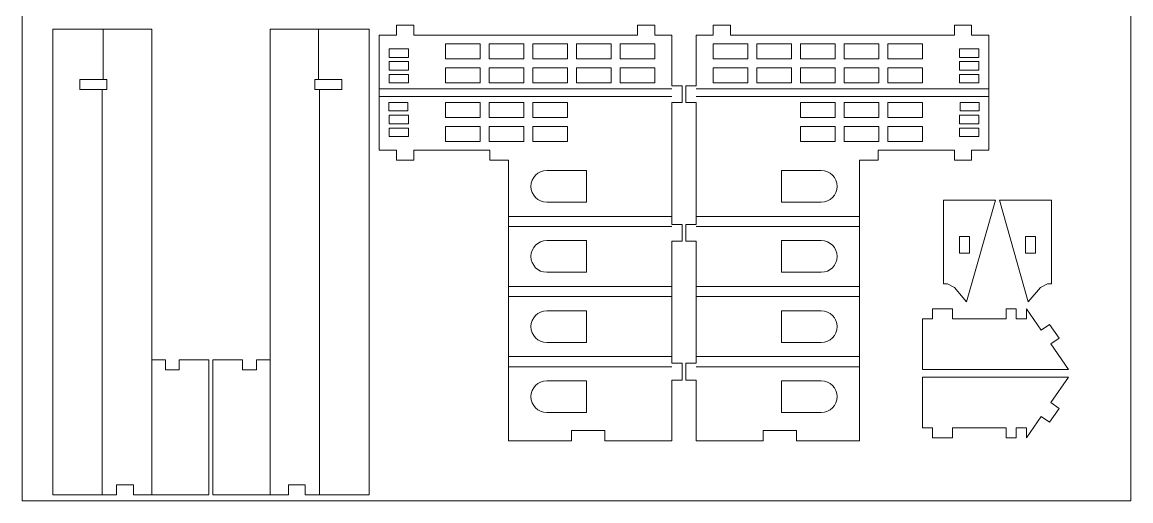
# Model space of a CAD drawing. Header units: millimetres. Extents: x -824 to 903, y -527 to 785.
# Drawn here: x 225.1 to 554.3, y -35.7 to 106.5 of the extents above; entities that cross this region are included whole.
import ezdxf

# ---------------------------------------------------------------- set-up
doc = ezdxf.new("R2010")
doc.units = ezdxf.units.MM
doc.header["$MEASUREMENT"] = 0
doc.layers.add('Camada 1', color=7, linetype='Continuous')

msp = doc.modelspace()

# ---------------------------------------------------------------- linework, layer by layer
at = {"layer": 'Camada 1', "color": 250, "lineweight": 9}
for points, knots in [([(225.1091, -35.726), (225.1091, -35.726), (554.3068, -35.726), (554.3068, -35.726), (554.3068, -35.726), (554.3068, -35.726), (554.3068, 320.0269), (554.3068, 320.0269), (554.3068, 320.0269), (554.3068, 320.0269), (225.1091, 320.0269), (225.1091, 320.0269), (225.1091, 320.0269), (225.1091, 320.0269), (225.1091, -35.726), (225.1091, -35.726)], [0, 0, 0, 0, 0.2, 0.2, 0.2, 0.2, 0.4, 0.4, 0.4, 0.4, 0.6, 0.6, 0.6, 0.6, 1, 1, 1, 1]), ([(336.245, 105.662), (336.245, 105.662), (336.245, 102.6621), (336.245, 102.6621), (336.245, 102.6621), (336.245, 102.6621), (331.1327, 102.6621), (331.1327, 102.6621), (331.1327, 102.6621), (331.1327, 102.6621), (331.1327, 68.4937), (331.1327, 68.4937), (331.1327, 68.4937), (331.1327, 68.4937), (336.245, 68.4937), (336.245, 68.4937), (336.245, 68.4937), (336.245, 68.4937), (336.245, 65.494), (336.245, 65.494), (336.245, 65.494), (336.245, 65.494), (341.3573, 65.494), (341.3573, 65.494), (341.3573, 65.494), (341.3573, 65.494), (341.3573, 68.4937), (341.3573, 68.4937), (341.3573, 68.4937), (341.3573, 68.4937), (363.9975, 68.4937), (363.9975, 68.4937), (363.9975, 68.4937), (363.9975, 68.4937), (363.9975, 65.494), (363.9975, 65.494), (363.9975, 65.494), (363.9975, 65.494), (369.4749, 65.494), (369.4749, 65.494), (369.4749, 65.494), (369.4749, 65.494), (369.4749, -17.842), (369.4749, -17.842), (369.4749, -17.842), (369.4749, -17.842), (388.2015, -17.842), (388.2015, -17.842), (388.2015, -17.842), (388.2015, -17.842), (388.2015, -14.8423), (388.2015, -14.8423), (388.2015, -14.8423), (388.2015, -14.8423), (398.1483, -14.8423), (398.1483, -14.8423), (398.1483, -14.8423), (398.1483, -14.8423), (398.1483, -17.842), (398.1483, -17.842), (398.1483, -17.842), (398.1483, -17.842), (418.0417, -17.842), (418.0417, -17.842), (418.0417, -17.842), (418.0417, -17.842), (418.0417, 0.1572), (418.0417, 0.1572), (418.0417, 0.1572), (418.0417, 0.1572), (421.0415, 0.1572), (421.0415, 0.1572), (421.0415, 0.1572), (421.0415, 0.1572), (421.0415, 5.1568), (421.0415, 5.1568), (421.0415, 5.1568), (421.0415, 5.1568), (418.0417, 5.1568), (418.0417, 5.1568), (418.0417, 5.1568), (418.0417, 5.1568), (418.0417, 41.405), (418.0417, 41.405), (418.0417, 41.405), (418.0417, 41.405), (421.0415, 41.405), (421.0415, 41.405), (421.0415, 41.405), (421.0415, 41.405), (421.0415, 46.4047), (421.0415, 46.4047), (421.0415, 46.4047), (421.0415, 46.4047), (418.0417, 46.4047), (418.0417, 46.4047), (418.0417, 46.4047), (418.0417, 46.4047), (418.0417, 82.6529), (418.0417, 82.6529), (418.0417, 82.6529), (418.0417, 82.6529), (421.0415, 82.6529), (421.0415, 82.6529), (421.0415, 82.6529), (421.0415, 82.6529), (421.0415, 87.6526), (421.0415, 87.6526), (421.0415, 87.6526), (421.0415, 87.6526), (418.0417, 87.6526), (418.0417, 87.6526), (418.0417, 87.6526), (418.0417, 87.6526), (418.0417, 102.6621), (418.0417, 102.6621), (418.0417, 102.6621), (418.0417, 102.6621), (412.9295, 102.6621), (412.9295, 102.6621), (412.9295, 102.6621), (412.9295, 102.6621), (412.9295, 105.662), (412.9295, 105.662), (412.9295, 105.662), (412.9295, 105.662), (407.8172, 105.662), (407.8172, 105.662), (407.8172, 105.662), (407.8172, 105.662), (407.8172, 102.6621), (407.8172, 102.6621), (407.8172, 102.6621), (407.8172, 102.6621), (341.3573, 102.6621), (341.3573, 102.6621), (341.3573, 102.6621), (341.3573, 102.6621), (341.3573, 105.662), (341.3573, 105.662), (341.3573, 105.662), (341.3573, 105.662), (336.245, 105.662), (336.245, 105.662)], [0, 0, 0, 0, 0.02702703, 0.02702703, 0.02702703, 0.02702703, 0.05405405, 0.05405405, 0.05405405, 0.05405405, 0.08108108, 0.08108108, 0.08108108, 0.08108108, 0.10810811, 0.10810811, 0.10810811, 0.10810811, 0.13513514, 0.13513514, 0.13513514, 0.13513514, 0.16216216, 0.16216216, 0.16216216, 0.16216216, 0.18918919, 0.18918919, 0.18918919, 0.18918919, 0.21621622, 0.21621622, 0.21621622, 0.21621622, 0.24324324, 0.24324324, 0.24324324, 0.24324324, 0.27027027, 0.27027027, 0.27027027, 0.27027027, 0.2972973, 0.2972973, 0.2972973, 0.2972973, 0.32432432, 0.32432432, 0.32432432, 0.32432432, 0.35135135, 0.35135135, 0.35135135, 0.35135135, 0.37837838, 0.37837838, 0.37837838, 0.37837838, 0.40540541, 0.40540541, 0.40540541, 0.40540541, 0.43243243, 0.43243243, 0.43243243, 0.43243243, 0.45945946, 0.45945946, 0.45945946, 0.45945946, 0.48648649, 0.48648649, 0.48648649, 0.48648649, 0.51351351, 0.51351351, 0.51351351, 0.51351351, 0.54054054, 0.54054054, 0.54054054, 0.54054054, 0.56756757, 0.56756757, 0.56756757, 0.56756757, 0.59459459, 0.59459459, 0.59459459, 0.59459459, 0.62162162, 0.62162162, 0.62162162, 0.62162162, 0.64864865, 0.64864865, 0.64864865, 0.64864865, 0.67567568, 0.67567568, 0.67567568, 0.67567568, 0.7027027, 0.7027027, 0.7027027, 0.7027027, 0.72972973, 0.72972973, 0.72972973, 0.72972973, 0.75675676, 0.75675676, 0.75675676, 0.75675676, 0.78378378, 0.78378378, 0.78378378, 0.78378378, 0.81081081, 0.81081081, 0.81081081, 0.81081081, 0.83783784, 0.83783784, 0.83783784, 0.83783784, 0.86486486, 0.86486486, 0.86486486, 0.86486486, 0.89189189, 0.89189189, 0.89189189, 0.89189189, 0.91891892, 0.91891892, 0.91891892, 0.91891892, 0.94594595, 0.94594595, 0.94594595, 0.94594595, 1, 1, 1, 1]), ([(507.0144, 105.662), (507.0144, 105.662), (507.0144, 102.6621), (507.0144, 102.6621), (507.0144, 102.6621), (507.0144, 102.6621), (512.1268, 102.6621), (512.1268, 102.6621), (512.1268, 102.6621), (512.1268, 102.6621), (512.1268, 68.4937), (512.1268, 68.4937), (512.1268, 68.4937), (512.1268, 68.4937), (507.0144, 68.4937), (507.0144, 68.4937), (507.0144, 68.4937), (507.0144, 68.4937), (507.0144, 65.494), (507.0144, 65.494), (507.0144, 65.494), (507.0144, 65.494), (501.9022, 65.494), (501.9022, 65.494), (501.9022, 65.494), (501.9022, 65.494), (501.9022, 68.4937), (501.9022, 68.4937), (501.9022, 68.4937), (501.9022, 68.4937), (479.262, 68.4937), (479.262, 68.4937), (479.262, 68.4937), (479.262, 68.4937), (479.262, 65.494), (479.262, 65.494), (479.262, 65.494), (479.262, 65.494), (473.7846, 65.494), (473.7846, 65.494), (473.7846, 65.494), (473.7846, 65.494), (473.7846, -17.842), (473.7846, -17.842), (473.7846, -17.842), (473.7846, -17.842), (455.058, -17.842), (455.058, -17.842), (455.058, -17.842), (455.058, -17.842), (455.058, -14.8423), (455.058, -14.8423), (455.058, -14.8423), (455.058, -14.8423), (445.1112, -14.8423), (445.1112, -14.8423), (445.1112, -14.8423), (445.1112, -14.8423), (445.1112, -17.842), (445.1112, -17.842), (445.1112, -17.842), (445.1112, -17.842), (425.2177, -17.842), (425.2177, -17.842), (425.2177, -17.842), (425.2177, -17.842), (425.2177, 0.1572), (425.2177, 0.1572), (425.2177, 0.1572), (425.2177, 0.1572), (422.218, 0.1572), (422.218, 0.1572), (422.218, 0.1572), (422.218, 0.1572), (422.218, 5.1568), (422.218, 5.1568), (422.218, 5.1568), (422.218, 5.1568), (425.2177, 5.1568), (425.2177, 5.1568), (425.2177, 5.1568), (425.2177, 5.1568), (425.2177, 41.405), (425.2177, 41.405), (425.2177, 41.405), (425.2177, 41.405), (422.218, 41.405), (422.218, 41.405), (422.218, 41.405), (422.218, 41.405), (422.218, 46.4047), (422.218, 46.4047), (422.218, 46.4047), (422.218, 46.4047), (425.2177, 46.4047), (425.2177, 46.4047), (425.2177, 46.4047), (425.2177, 46.4047), (425.2177, 82.6529), (425.2177, 82.6529), (425.2177, 82.6529), (425.2177, 82.6529), (422.218, 82.6529), (422.218, 82.6529), (422.218, 82.6529), (422.218, 82.6529), (422.218, 87.6526), (422.218, 87.6526), (422.218, 87.6526), (422.218, 87.6526), (425.2177, 87.6526), (425.2177, 87.6526), (425.2177, 87.6526), (425.2177, 87.6526), (425.2177, 102.6621), (425.2177, 102.6621), (425.2177, 102.6621), (425.2177, 102.6621), (430.33, 102.6621), (430.33, 102.6621), (430.33, 102.6621), (430.33, 102.6621), (430.33, 105.662), (430.33, 105.662), (430.33, 105.662), (430.33, 105.662), (435.4423, 105.662), (435.4423, 105.662), (435.4423, 105.662), (435.4423, 105.662), (435.4423, 102.6621), (435.4423, 102.6621), (435.4423, 102.6621), (435.4423, 102.6621), (501.9022, 102.6621), (501.9022, 102.6621), (501.9022, 102.6621), (501.9022, 102.6621), (501.9022, 105.662), (501.9022, 105.662), (501.9022, 105.662), (501.9022, 105.662), (507.0144, 105.662), (507.0144, 105.662)], [0, 0, 0, 0, 0.02702703, 0.02702703, 0.02702703, 0.02702703, 0.05405405, 0.05405405, 0.05405405, 0.05405405, 0.08108108, 0.08108108, 0.08108108, 0.08108108, 0.10810811, 0.10810811, 0.10810811, 0.10810811, 0.13513514, 0.13513514, 0.13513514, 0.13513514, 0.16216216, 0.16216216, 0.16216216, 0.16216216, 0.18918919, 0.18918919, 0.18918919, 0.18918919, 0.21621622, 0.21621622, 0.21621622, 0.21621622, 0.24324324, 0.24324324, 0.24324324, 0.24324324, 0.27027027, 0.27027027, 0.27027027, 0.27027027, 0.2972973, 0.2972973, 0.2972973, 0.2972973, 0.32432432, 0.32432432, 0.32432432, 0.32432432, 0.35135135, 0.35135135, 0.35135135, 0.35135135, 0.37837838, 0.37837838, 0.37837838, 0.37837838, 0.40540541, 0.40540541, 0.40540541, 0.40540541, 0.43243243, 0.43243243, 0.43243243, 0.43243243, 0.45945946, 0.45945946, 0.45945946, 0.45945946, 0.48648649, 0.48648649, 0.48648649, 0.48648649, 0.51351351, 0.51351351, 0.51351351, 0.51351351, 0.54054054, 0.54054054, 0.54054054, 0.54054054, 0.56756757, 0.56756757, 0.56756757, 0.56756757, 0.59459459, 0.59459459, 0.59459459, 0.59459459, 0.62162162, 0.62162162, 0.62162162, 0.62162162, 0.64864865, 0.64864865, 0.64864865, 0.64864865, 0.67567568, 0.67567568, 0.67567568, 0.67567568, 0.7027027, 0.7027027, 0.7027027, 0.7027027, 0.72972973, 0.72972973, 0.72972973, 0.72972973, 0.75675676, 0.75675676, 0.75675676, 0.75675676, 0.78378378, 0.78378378, 0.78378378, 0.78378378, 0.81081081, 0.81081081, 0.81081081, 0.81081081, 0.83783784, 0.83783784, 0.83783784, 0.83783784, 0.86486486, 0.86486486, 0.86486486, 0.86486486, 0.89189189, 0.89189189, 0.89189189, 0.89189189, 0.91891892, 0.91891892, 0.91891892, 0.91891892, 0.94594595, 0.94594595, 0.94594595, 0.94594595, 1, 1, 1, 1]), ([(234.1741, -33.9614), (234.1741, -33.9614), (248.8728, -33.9614), (248.8728, -33.9614), (248.8728, -33.9614), (248.8728, -33.9614), (253.1214, -33.9614), (253.1214, -33.9614), (253.1214, -33.9614), (253.1214, -33.9614), (253.1214, -30.9615), (253.1214, -30.9615), (253.1214, -30.9615), (253.1214, -30.9615), (258.1211, -30.9615), (258.1211, -30.9615), (258.1211, -30.9615), (258.1211, -30.9615), (258.1211, -33.9614), (258.1211, -33.9614), (258.1211, -33.9614), (258.1211, -33.9614), (263.5714, -33.9614), (263.5714, -33.9614), (263.5714, -33.9614), (263.5714, -33.9614), (280.5515, -33.9614), (280.5515, -33.9614), (280.5515, -33.9614), (280.5515, -33.9614), (280.5515, 6.2066), (280.5515, 6.2066), (280.5515, 6.2066), (280.5515, 6.2066), (271.7055, 6.2066), (271.7055, 6.2066), (271.7055, 6.2066), (271.7055, 6.2066), (271.7055, 3.2068), (271.7055, 3.2068), (271.7055, 3.2068), (271.7055, 3.2068), (267.634, 3.2068), (267.634, 3.2068), (267.634, 3.2068), (267.634, 3.2068), (267.634, 6.2066), (267.634, 6.2066), (267.634, 6.2066), (267.634, 6.2066), (263.5714, 6.2066), (263.5714, 6.2066), (263.5714, 6.2066), (263.5714, 6.2066), (263.5714, 104.4357), (263.5714, 104.4357), (263.5714, 104.4357), (263.5714, 104.4357), (249.1728, 104.4357), (249.1728, 104.4357), (249.1728, 104.4357), (249.1728, 104.4357), (234.1741, 104.4357), (234.1741, 104.4357), (234.1741, 104.4357), (234.1741, 104.4357), (234.1741, -33.9614), (234.1741, -33.9614)], [0, 0, 0, 0, 0.05555556, 0.05555556, 0.05555556, 0.05555556, 0.11111111, 0.11111111, 0.11111111, 0.11111111, 0.16666667, 0.16666667, 0.16666667, 0.16666667, 0.22222222, 0.22222222, 0.22222222, 0.22222222, 0.27777778, 0.27777778, 0.27777778, 0.27777778, 0.33333333, 0.33333333, 0.33333333, 0.33333333, 0.38888889, 0.38888889, 0.38888889, 0.38888889, 0.44444444, 0.44444444, 0.44444444, 0.44444444, 0.5, 0.5, 0.5, 0.5, 0.55555556, 0.55555556, 0.55555556, 0.55555556, 0.61111111, 0.61111111, 0.61111111, 0.61111111, 0.66666667, 0.66666667, 0.66666667, 0.66666667, 0.72222222, 0.72222222, 0.72222222, 0.72222222, 0.77777778, 0.77777778, 0.77777778, 0.77777778, 0.83333333, 0.83333333, 0.83333333, 0.83333333, 0.88888889, 0.88888889, 0.88888889, 0.88888889, 1, 1, 1, 1]), ([(328.1056, -33.9614), (328.1056, -33.9614), (313.4069, -33.9614), (313.4069, -33.9614), (313.4069, -33.9614), (313.4069, -33.9614), (309.1583, -33.9614), (309.1583, -33.9614), (309.1583, -33.9614), (309.1583, -33.9614), (309.1583, -30.9615), (309.1583, -30.9615), (309.1583, -30.9615), (309.1583, -30.9615), (304.1586, -30.9615), (304.1586, -30.9615), (304.1586, -30.9615), (304.1586, -30.9615), (304.1586, -33.9614), (304.1586, -33.9614), (304.1586, -33.9614), (304.1586, -33.9614), (298.7083, -33.9614), (298.7083, -33.9614), (298.7083, -33.9614), (298.7083, -33.9614), (281.7282, -33.9614), (281.7282, -33.9614), (281.7282, -33.9614), (281.7282, -33.9614), (281.7282, 6.2066), (281.7282, 6.2066), (281.7282, 6.2066), (281.7282, 6.2066), (290.5742, 6.2066), (290.5742, 6.2066), (290.5742, 6.2066), (290.5742, 6.2066), (290.5742, 3.2068), (290.5742, 3.2068), (290.5742, 3.2068), (290.5742, 3.2068), (294.6457, 3.2068), (294.6457, 3.2068), (294.6457, 3.2068), (294.6457, 3.2068), (294.6457, 6.2066), (294.6457, 6.2066), (294.6457, 6.2066), (294.6457, 6.2066), (298.7083, 6.2066), (298.7083, 6.2066), (298.7083, 6.2066), (298.7083, 6.2066), (298.7083, 104.4357), (298.7083, 104.4357), (298.7083, 104.4357), (298.7083, 104.4357), (313.1069, 104.4357), (313.1069, 104.4357), (313.1069, 104.4357), (313.1069, 104.4357), (328.1056, 104.4357), (328.1056, 104.4357), (328.1056, 104.4357), (328.1056, 104.4357), (328.1056, -33.9614), (328.1056, -33.9614)], [0, 0, 0, 0, 0.05555556, 0.05555556, 0.05555556, 0.05555556, 0.11111111, 0.11111111, 0.11111111, 0.11111111, 0.16666667, 0.16666667, 0.16666667, 0.16666667, 0.22222222, 0.22222222, 0.22222222, 0.22222222, 0.27777778, 0.27777778, 0.27777778, 0.27777778, 0.33333333, 0.33333333, 0.33333333, 0.33333333, 0.38888889, 0.38888889, 0.38888889, 0.38888889, 0.44444444, 0.44444444, 0.44444444, 0.44444444, 0.5, 0.5, 0.5, 0.5, 0.55555556, 0.55555556, 0.55555556, 0.55555556, 0.61111111, 0.61111111, 0.61111111, 0.61111111, 0.66666667, 0.66666667, 0.66666667, 0.66666667, 0.72222222, 0.72222222, 0.72222222, 0.72222222, 0.77777778, 0.77777778, 0.77777778, 0.77777778, 0.83333333, 0.83333333, 0.83333333, 0.83333333, 0.88888889, 0.88888889, 0.88888889, 0.88888889, 1, 1, 1, 1]), ([(242.2293, 89.5442), (242.2293, 89.5442), (249.1742, 89.5441), (249.1742, 89.5441), (249.1742, 89.5441), (249.1742, 89.5441), (250.2694, 89.5441), (250.2694, 89.5441), (250.2694, 89.5441), (250.2694, 89.5441), (250.2703, 86.5444), (250.2703, 86.5444), (250.2703, 86.5444), (250.2703, 86.5444), (248.8741, 86.5444), (248.8741, 86.5444), (248.8741, 86.5444), (248.8741, 86.5444), (242.2293, 86.5443), (242.2293, 86.5443), (242.2293, 86.5443), (242.2293, 86.5443), (242.2293, 89.5442), (242.2293, 89.5442)], [0, 0, 0, 0, 0.14285714, 0.14285714, 0.14285714, 0.14285714, 0.28571429, 0.28571429, 0.28571429, 0.28571429, 0.42857143, 0.42857143, 0.42857143, 0.42857143, 0.57142857, 0.57142857, 0.57142857, 0.57142857, 0.71428571, 0.71428571, 0.71428571, 0.71428571, 1, 1, 1, 1]), ([(320.0504, 89.5442), (320.0504, 89.5442), (313.1055, 89.5441), (313.1055, 89.5441), (313.1055, 89.5441), (313.1055, 89.5441), (312.0103, 89.5441), (312.0103, 89.5441), (312.0103, 89.5441), (312.0103, 89.5441), (312.0094, 86.5444), (312.0094, 86.5444), (312.0094, 86.5444), (312.0094, 86.5444), (313.4056, 86.5444), (313.4056, 86.5444), (313.4056, 86.5444), (313.4056, 86.5444), (320.0504, 86.5443), (320.0504, 86.5443), (320.0504, 86.5443), (320.0504, 86.5443), (320.0504, 89.5442), (320.0504, 89.5442)], [0, 0, 0, 0, 0.14285714, 0.14285714, 0.14285714, 0.14285714, 0.28571429, 0.28571429, 0.28571429, 0.28571429, 0.42857143, 0.42857143, 0.42857143, 0.42857143, 0.57142857, 0.57142857, 0.57142857, 0.57142857, 0.71428571, 0.71428571, 0.71428571, 0.71428571, 1, 1, 1, 1]), ([(499.8393, 28.8003), (499.8393, 28.8003), (501.9557, 27.724), (501.9557, 27.724), (501.9557, 27.724), (501.9557, 27.724), (505.5592, 23.39), (505.5592, 23.39), (505.5592, 23.39), (505.5592, 23.39), (514.1174, 53.616), (514.1174, 53.616), (514.1174, 53.616), (514.1174, 53.616), (498.6574, 53.616), (498.6574, 53.616), (498.6574, 53.616), (498.6574, 53.616), (498.6574, 28.8003), (498.6574, 28.8003), (498.6574, 28.8003), (498.6574, 28.8003), (499.8393, 28.8003), (499.8393, 28.8003)], [0, 0, 0, 0, 0.14285714, 0.14285714, 0.14285714, 0.14285714, 0.28571429, 0.28571429, 0.28571429, 0.28571429, 0.42857143, 0.42857143, 0.42857143, 0.42857143, 0.57142857, 0.57142857, 0.57142857, 0.57142857, 0.71428571, 0.71428571, 0.71428571, 0.71428571, 1, 1, 1, 1]), ([(527.4687, 27.7241), (527.4687, 27.7241), (523.8652, 23.39), (523.8652, 23.39), (523.8652, 23.39), (523.8652, 23.39), (515.3069, 53.6161), (515.3069, 53.6161), (515.3069, 53.6161), (515.3069, 53.6161), (530.7669, 53.6161), (530.7669, 53.6161), (530.7669, 53.6161), (530.7669, 53.6161), (530.7669, 28.8004), (530.7669, 28.8004), (530.7669, 28.8004), (530.7669, 28.8004), (529.5849, 28.8004), (529.5849, 28.8004), (529.5849, 28.8004), (529.5849, 28.8004), (527.4687, 27.7241), (527.4687, 27.7241)], [0, 0, 0, 0, 0.14285714, 0.14285714, 0.14285714, 0.14285714, 0.28571429, 0.28571429, 0.28571429, 0.28571429, 0.42857143, 0.42857143, 0.42857143, 0.42857143, 0.57142857, 0.57142857, 0.57142857, 0.57142857, 0.71428571, 0.71428571, 0.71428571, 0.71428571, 1, 1, 1, 1]), ([(503.4001, 37.8586), (503.4001, 37.8586), (503.4001, 42.8582), (503.4001, 42.8582), (503.4001, 42.8582), (503.4001, 42.8582), (506.3999, 42.8582), (506.3999, 42.8582), (506.3999, 42.8582), (506.3999, 42.8582), (506.3999, 37.8586), (506.3999, 37.8586), (506.3999, 37.8586), (506.3999, 37.8586), (503.4001, 37.8586), (503.4001, 37.8586)], [0, 0, 0, 0, 0.2, 0.2, 0.2, 0.2, 0.4, 0.4, 0.4, 0.4, 0.6, 0.6, 0.6, 0.6, 1, 1, 1, 1]), ([(523.0244, 42.8583), (523.0244, 42.8583), (523.0244, 37.8587), (523.0244, 37.8587), (523.0244, 37.8587), (523.0244, 37.8587), (526.0242, 37.8587), (526.0242, 37.8587), (526.0242, 37.8587), (526.0242, 37.8587), (526.0242, 42.8583), (526.0242, 42.8583), (526.0242, 42.8583), (526.0242, 42.8583), (523.0244, 42.8583), (523.0244, 42.8583)], [0, 0, 0, 0, 0.2, 0.2, 0.2, 0.2, 0.4, 0.4, 0.4, 0.4, 0.6, 0.6, 0.6, 0.6, 1, 1, 1, 1]), ([(523.302, 21.3495), (523.302, 21.3495), (527.7256, 14.9946), (527.7256, 14.9946), (527.7256, 14.9946), (527.7256, 14.9946), (530.1877, 16.7083), (530.1877, 16.7083), (530.1877, 16.7083), (530.1877, 16.7083), (533.044, 12.605), (533.044, 12.605), (533.044, 12.605), (533.044, 12.605), (530.582, 10.8912), (530.582, 10.8912), (530.582, 10.8912), (530.582, 10.8912), (535.8308, 3.3507), (535.8308, 3.3507), (535.8308, 3.3507), (535.8308, 3.3507), (492.4039, 3.3507), (492.4039, 3.3507), (492.4039, 3.3507), (492.4039, 3.3507), (492.4039, 18.3497), (492.4039, 18.3497), (492.4039, 18.3497), (492.4039, 18.3497), (495.4037, 18.3497), (495.4037, 18.3497), (495.4037, 18.3497), (495.4037, 18.3497), (495.4037, 21.3495), (495.4037, 21.3495), (495.4037, 21.3495), (495.4037, 21.3495), (501.4034, 21.3495), (501.4034, 21.3495), (501.4034, 21.3495), (501.4034, 21.3495), (501.4034, 18.3497), (501.4034, 18.3497), (501.4034, 18.3497), (501.4034, 18.3497), (517.3024, 18.3497), (517.3024, 18.3497), (517.3024, 18.3497), (517.3024, 18.3497), (517.3024, 21.3495), (517.3024, 21.3495), (517.3024, 21.3495), (517.3024, 21.3495), (520.3022, 21.3495), (520.3022, 21.3495), (520.3022, 21.3495), (520.3022, 21.3495), (520.3022, 18.3497), (520.3022, 18.3497), (520.3022, 18.3497), (520.3022, 18.3497), (523.302, 18.3497), (523.302, 18.3497), (523.302, 18.3497), (523.302, 18.3497), (523.302, 21.3495), (523.302, 21.3495)], [0, 0, 0, 0, 0.05555556, 0.05555556, 0.05555556, 0.05555556, 0.11111111, 0.11111111, 0.11111111, 0.11111111, 0.16666667, 0.16666667, 0.16666667, 0.16666667, 0.22222222, 0.22222222, 0.22222222, 0.22222222, 0.27777778, 0.27777778, 0.27777778, 0.27777778, 0.33333333, 0.33333333, 0.33333333, 0.33333333, 0.38888889, 0.38888889, 0.38888889, 0.38888889, 0.44444444, 0.44444444, 0.44444444, 0.44444444, 0.5, 0.5, 0.5, 0.5, 0.55555556, 0.55555556, 0.55555556, 0.55555556, 0.61111111, 0.61111111, 0.61111111, 0.61111111, 0.66666667, 0.66666667, 0.66666667, 0.66666667, 0.72222222, 0.72222222, 0.72222222, 0.72222222, 0.77777778, 0.77777778, 0.77777778, 0.77777778, 0.83333333, 0.83333333, 0.83333333, 0.83333333, 0.88888889, 0.88888889, 0.88888889, 0.88888889, 1, 1, 1, 1]), ([(523.302, -17.0011), (523.302, -17.0011), (527.7256, -10.6461), (527.7256, -10.6461), (527.7256, -10.6461), (527.7256, -10.6461), (530.1877, -12.3599), (530.1877, -12.3599), (530.1877, -12.3599), (530.1877, -12.3599), (533.044, -8.2566), (533.044, -8.2566), (533.044, -8.2566), (533.044, -8.2566), (530.582, -6.5427), (530.582, -6.5427), (530.582, -6.5427), (530.582, -6.5427), (535.8308, 0.9977), (535.8308, 0.9977), (535.8308, 0.9977), (535.8308, 0.9977), (492.4039, 0.9977), (492.4039, 0.9977), (492.4039, 0.9977), (492.4039, 0.9977), (492.4039, -14.0013), (492.4039, -14.0013), (492.4039, -14.0013), (492.4039, -14.0013), (495.4037, -14.0013), (495.4037, -14.0013), (495.4037, -14.0013), (495.4037, -14.0013), (495.4037, -17.0011), (495.4037, -17.0011), (495.4037, -17.0011), (495.4037, -17.0011), (501.4034, -17.0011), (501.4034, -17.0011), (501.4034, -17.0011), (501.4034, -17.0011), (501.4034, -14.0013), (501.4034, -14.0013), (501.4034, -14.0013), (501.4034, -14.0013), (517.3024, -14.0013), (517.3024, -14.0013), (517.3024, -14.0013), (517.3024, -14.0013), (517.3024, -17.0011), (517.3024, -17.0011), (517.3024, -17.0011), (517.3024, -17.0011), (520.3022, -17.0011), (520.3022, -17.0011), (520.3022, -17.0011), (520.3022, -17.0011), (520.3022, -14.0013), (520.3022, -14.0013), (520.3022, -14.0013), (520.3022, -14.0013), (523.302, -14.0013), (523.302, -14.0013), (523.302, -14.0013), (523.302, -14.0013), (523.302, -17.0011), (523.302, -17.0011)], [0, 0, 0, 0, 0.05555556, 0.05555556, 0.05555556, 0.05555556, 0.11111111, 0.11111111, 0.11111111, 0.11111111, 0.16666667, 0.16666667, 0.16666667, 0.16666667, 0.22222222, 0.22222222, 0.22222222, 0.22222222, 0.27777778, 0.27777778, 0.27777778, 0.27777778, 0.33333333, 0.33333333, 0.33333333, 0.33333333, 0.38888889, 0.38888889, 0.38888889, 0.38888889, 0.44444444, 0.44444444, 0.44444444, 0.44444444, 0.5, 0.5, 0.5, 0.5, 0.55555556, 0.55555556, 0.55555556, 0.55555556, 0.61111111, 0.61111111, 0.61111111, 0.61111111, 0.66666667, 0.66666667, 0.66666667, 0.66666667, 0.72222222, 0.72222222, 0.72222222, 0.72222222, 0.77777778, 0.77777778, 0.77777778, 0.77777778, 0.83333333, 0.83333333, 0.83333333, 0.83333333, 0.88888889, 0.88888889, 0.88888889, 0.88888889, 1, 1, 1, 1])]:
    msp.add_open_spline(points, degree=3, knots=knots, dxfattribs=at)
at = {"layer": 'Camada 1', "color": 5, "lineweight": 9}
for points in [[(249.1728, 104.4357), (249.1728, 104.4357), (249.1742, 89.5441), (249.1742, 89.5441)], [(313.1069, 104.4357), (313.1069, 104.4357), (313.1055, 89.5441), (313.1055, 89.5441)], [(248.8741, 86.5444), (248.8741, 86.5444), (248.8728, -33.9614), (248.8728, -33.9614)], [(313.4056, 86.5444), (313.4056, 86.5444), (313.4069, -33.9614), (313.4069, -33.9614)], [(331.1327, 86.7543), (331.1327, 86.7543), (418.0417, 86.7543), (418.0417, 86.7543)], [(512.1268, 86.7543), (512.1268, 86.7543), (425.2177, 86.7543), (425.2177, 86.7543)], [(331.1327, 84.4014), (331.1327, 84.4014), (418.0417, 84.4014), (418.0417, 84.4014)], [(512.1268, 84.4014), (512.1268, 84.4014), (425.2177, 84.4014), (425.2177, 84.4014)], [(369.4749, 48.8167), (385.664, 48.8167), (401.8528, 48.8167), (418.0417, 48.8167)], [(473.7846, 48.8167), (457.5955, 48.8167), (441.4067, 48.8167), (425.2177, 48.8167)], [(418.0417, 45.8169), (401.8528, 45.8169), (385.664, 45.8169), (369.4749, 45.8169)], [(425.2177, 45.8169), (441.4067, 45.8169), (457.5955, 45.8169), (473.7846, 45.8169)], [(369.4749, 27.9827), (385.664, 27.9827), (401.8528, 27.9827), (418.0417, 27.9827)], [(473.7846, 27.9827), (457.5955, 27.9827), (441.4067, 27.9827), (425.2177, 27.9827)], [(418.0417, 24.9829), (401.8528, 24.9829), (385.664, 24.9829), (369.4749, 24.9829)], [(425.2177, 24.9829), (441.4067, 24.9829), (457.5955, 24.9829), (473.7846, 24.9829)], [(369.4749, 7.1488), (385.664, 7.1488), (401.8528, 7.1488), (418.0417, 7.1488)], [(473.7846, 7.1488), (457.5955, 7.1488), (441.4067, 7.1488), (425.2177, 7.1488)], [(263.5714, 6.2066), (263.5714, 6.2066), (263.5714, -33.9614), (263.5714, -33.9614)], [(298.7083, 6.2066), (298.7083, 6.2066), (298.7083, -33.9614), (298.7083, -33.9614)], [(418.0417, 4.149), (401.8528, 4.149), (385.664, 4.149), (369.4749, 4.149)], [(425.2177, 4.149), (441.4067, 4.149), (457.5955, 4.149), (473.7846, 4.149)]]:
    msp.add_open_spline(points, degree=3, dxfattribs=at)
for points, knots in [([(350.8556, 95.6136), (350.8556, 95.6136), (350.8556, 100.096), (350.8556, 100.096), (350.8556, 100.096), (350.8556, 100.096), (361.0654, 100.096), (361.0654, 100.096), (361.0654, 100.096), (361.0654, 100.096), (361.0654, 95.6136), (361.0654, 95.6136), (361.0654, 95.6136), (361.0654, 95.6136), (350.8556, 95.6136), (350.8556, 95.6136)], [0, 0, 0, 0, 0.2, 0.2, 0.2, 0.2, 0.4, 0.4, 0.4, 0.4, 0.6, 0.6, 0.6, 0.6, 1, 1, 1, 1]), ([(363.8216, 95.6136), (363.8216, 95.6136), (363.8216, 100.096), (363.8216, 100.096), (363.8216, 100.096), (363.8216, 100.096), (374.0314, 100.096), (374.0314, 100.096), (374.0314, 100.096), (374.0314, 100.096), (374.0314, 95.6136), (374.0314, 95.6136), (374.0314, 95.6136), (374.0314, 95.6136), (363.8216, 95.6136), (363.8216, 95.6136)], [0, 0, 0, 0, 0.2, 0.2, 0.2, 0.2, 0.4, 0.4, 0.4, 0.4, 0.6, 0.6, 0.6, 0.6, 1, 1, 1, 1]), ([(376.7876, 95.6136), (376.7876, 95.6136), (376.7876, 100.096), (376.7876, 100.096), (376.7876, 100.096), (376.7876, 100.096), (386.9974, 100.096), (386.9974, 100.096), (386.9974, 100.096), (386.9974, 100.096), (386.9974, 95.6136), (386.9974, 95.6136), (386.9974, 95.6136), (386.9974, 95.6136), (376.7876, 95.6136), (376.7876, 95.6136)], [0, 0, 0, 0, 0.2, 0.2, 0.2, 0.2, 0.4, 0.4, 0.4, 0.4, 0.6, 0.6, 0.6, 0.6, 1, 1, 1, 1]), ([(389.7536, 95.6136), (389.7536, 95.6136), (389.7536, 100.096), (389.7536, 100.096), (389.7536, 100.096), (389.7536, 100.096), (399.9634, 100.096), (399.9634, 100.096), (399.9634, 100.096), (399.9634, 100.096), (399.9634, 95.6136), (399.9634, 95.6136), (399.9634, 95.6136), (399.9634, 95.6136), (389.7536, 95.6136), (389.7536, 95.6136)], [0, 0, 0, 0, 0.2, 0.2, 0.2, 0.2, 0.4, 0.4, 0.4, 0.4, 0.6, 0.6, 0.6, 0.6, 1, 1, 1, 1]), ([(402.7196, 95.6136), (402.7196, 95.6136), (402.7196, 100.096), (402.7196, 100.096), (402.7196, 100.096), (402.7196, 100.096), (412.9294, 100.096), (412.9294, 100.096), (412.9294, 100.096), (412.9294, 100.096), (412.9294, 95.6136), (412.9294, 95.6136), (412.9294, 95.6136), (412.9294, 95.6136), (402.7196, 95.6136), (402.7196, 95.6136)], [0, 0, 0, 0, 0.2, 0.2, 0.2, 0.2, 0.4, 0.4, 0.4, 0.4, 0.6, 0.6, 0.6, 0.6, 1, 1, 1, 1]), ([(440.5399, 95.6136), (440.5399, 95.6136), (440.5399, 100.096), (440.5399, 100.096), (440.5399, 100.096), (440.5399, 100.096), (430.3301, 100.096), (430.3301, 100.096), (430.3301, 100.096), (430.3301, 100.096), (430.3301, 95.6136), (430.3301, 95.6136), (430.3301, 95.6136), (430.3301, 95.6136), (440.5399, 95.6136), (440.5399, 95.6136)], [0, 0, 0, 0, 0.2, 0.2, 0.2, 0.2, 0.4, 0.4, 0.4, 0.4, 0.6, 0.6, 0.6, 0.6, 1, 1, 1, 1]), ([(453.5059, 95.6136), (453.5059, 95.6136), (453.5059, 100.096), (453.5059, 100.096), (453.5059, 100.096), (453.5059, 100.096), (443.2961, 100.096), (443.2961, 100.096), (443.2961, 100.096), (443.2961, 100.096), (443.2961, 95.6136), (443.2961, 95.6136), (443.2961, 95.6136), (443.2961, 95.6136), (453.5059, 95.6136), (453.5059, 95.6136)], [0, 0, 0, 0, 0.2, 0.2, 0.2, 0.2, 0.4, 0.4, 0.4, 0.4, 0.6, 0.6, 0.6, 0.6, 1, 1, 1, 1]), ([(466.4719, 95.6136), (466.4719, 95.6136), (466.4719, 100.096), (466.4719, 100.096), (466.4719, 100.096), (466.4719, 100.096), (456.2621, 100.096), (456.2621, 100.096), (456.2621, 100.096), (456.2621, 100.096), (456.2621, 95.6136), (456.2621, 95.6136), (456.2621, 95.6136), (456.2621, 95.6136), (466.4719, 95.6136), (466.4719, 95.6136)], [0, 0, 0, 0, 0.2, 0.2, 0.2, 0.2, 0.4, 0.4, 0.4, 0.4, 0.6, 0.6, 0.6, 0.6, 1, 1, 1, 1]), ([(479.4379, 95.6136), (479.4379, 95.6136), (479.4379, 100.096), (479.4379, 100.096), (479.4379, 100.096), (479.4379, 100.096), (469.2281, 100.096), (469.2281, 100.096), (469.2281, 100.096), (469.2281, 100.096), (469.2281, 95.6136), (469.2281, 95.6136), (469.2281, 95.6136), (469.2281, 95.6136), (479.4379, 95.6136), (479.4379, 95.6136)], [0, 0, 0, 0, 0.2, 0.2, 0.2, 0.2, 0.4, 0.4, 0.4, 0.4, 0.6, 0.6, 0.6, 0.6, 1, 1, 1, 1]), ([(492.4039, 95.6136), (492.4039, 95.6136), (492.4039, 100.096), (492.4039, 100.096), (492.4039, 100.096), (492.4039, 100.096), (482.1941, 100.096), (482.1941, 100.096), (482.1941, 100.096), (482.1941, 100.096), (482.1941, 95.6136), (482.1941, 95.6136), (482.1941, 95.6136), (482.1941, 95.6136), (492.4039, 95.6136), (492.4039, 95.6136)], [0, 0, 0, 0, 0.2, 0.2, 0.2, 0.2, 0.4, 0.4, 0.4, 0.4, 0.6, 0.6, 0.6, 0.6, 1, 1, 1, 1]), ([(334.0975, 96.0734), (334.0975, 96.0734), (334.0975, 98.6077), (334.0975, 98.6077), (334.0975, 98.6077), (334.0975, 98.6077), (339.87, 98.6077), (339.87, 98.6077), (339.87, 98.6077), (339.87, 98.6077), (339.87, 96.0734), (339.87, 96.0734), (339.87, 96.0734), (339.87, 96.0734), (334.0975, 96.0734), (334.0975, 96.0734)], [0, 0, 0, 0, 0.2, 0.2, 0.2, 0.2, 0.4, 0.4, 0.4, 0.4, 0.6, 0.6, 0.6, 0.6, 1, 1, 1, 1]), ([(509.162, 96.0734), (509.162, 96.0734), (509.162, 98.6077), (509.162, 98.6077), (509.162, 98.6077), (509.162, 98.6077), (503.3895, 98.6077), (503.3895, 98.6077), (503.3895, 98.6077), (503.3895, 98.6077), (503.3895, 96.0734), (503.3895, 96.0734), (503.3895, 96.0734), (503.3895, 96.0734), (509.162, 96.0734), (509.162, 96.0734)], [0, 0, 0, 0, 0.2, 0.2, 0.2, 0.2, 0.4, 0.4, 0.4, 0.4, 0.6, 0.6, 0.6, 0.6, 1, 1, 1, 1]), ([(334.0975, 92.272), (334.0975, 92.272), (334.0975, 94.8063), (334.0975, 94.8063), (334.0975, 94.8063), (334.0975, 94.8063), (339.87, 94.8063), (339.87, 94.8063), (339.87, 94.8063), (339.87, 94.8063), (339.87, 92.272), (339.87, 92.272), (339.87, 92.272), (339.87, 92.272), (334.0975, 92.272), (334.0975, 92.272)], [0, 0, 0, 0, 0.2, 0.2, 0.2, 0.2, 0.4, 0.4, 0.4, 0.4, 0.6, 0.6, 0.6, 0.6, 1, 1, 1, 1]), ([(350.8556, 88.4706), (350.8556, 88.4706), (350.8556, 92.9529), (350.8556, 92.9529), (350.8556, 92.9529), (350.8556, 92.9529), (361.0654, 92.9529), (361.0654, 92.9529), (361.0654, 92.9529), (361.0654, 92.9529), (361.0654, 88.4706), (361.0654, 88.4706), (361.0654, 88.4706), (361.0654, 88.4706), (350.8556, 88.4706), (350.8556, 88.4706)], [0, 0, 0, 0, 0.2, 0.2, 0.2, 0.2, 0.4, 0.4, 0.4, 0.4, 0.6, 0.6, 0.6, 0.6, 1, 1, 1, 1]), ([(363.8216, 88.4706), (363.8216, 88.4706), (363.8216, 92.9529), (363.8216, 92.9529), (363.8216, 92.9529), (363.8216, 92.9529), (374.0314, 92.9529), (374.0314, 92.9529), (374.0314, 92.9529), (374.0314, 92.9529), (374.0314, 88.4706), (374.0314, 88.4706), (374.0314, 88.4706), (374.0314, 88.4706), (363.8216, 88.4706), (363.8216, 88.4706)], [0, 0, 0, 0, 0.2, 0.2, 0.2, 0.2, 0.4, 0.4, 0.4, 0.4, 0.6, 0.6, 0.6, 0.6, 1, 1, 1, 1]), ([(376.7876, 88.4706), (376.7876, 88.4706), (376.7876, 92.9529), (376.7876, 92.9529), (376.7876, 92.9529), (376.7876, 92.9529), (386.9974, 92.9529), (386.9974, 92.9529), (386.9974, 92.9529), (386.9974, 92.9529), (386.9974, 88.4706), (386.9974, 88.4706), (386.9974, 88.4706), (386.9974, 88.4706), (376.7876, 88.4706), (376.7876, 88.4706)], [0, 0, 0, 0, 0.2, 0.2, 0.2, 0.2, 0.4, 0.4, 0.4, 0.4, 0.6, 0.6, 0.6, 0.6, 1, 1, 1, 1]), ([(389.7536, 88.4706), (389.7536, 88.4706), (389.7536, 92.9529), (389.7536, 92.9529), (389.7536, 92.9529), (389.7536, 92.9529), (399.9634, 92.9529), (399.9634, 92.9529), (399.9634, 92.9529), (399.9634, 92.9529), (399.9634, 88.4706), (399.9634, 88.4706), (399.9634, 88.4706), (399.9634, 88.4706), (389.7536, 88.4706), (389.7536, 88.4706)], [0, 0, 0, 0, 0.2, 0.2, 0.2, 0.2, 0.4, 0.4, 0.4, 0.4, 0.6, 0.6, 0.6, 0.6, 1, 1, 1, 1]), ([(402.7196, 88.4706), (402.7196, 88.4706), (402.7196, 92.9529), (402.7196, 92.9529), (402.7196, 92.9529), (402.7196, 92.9529), (412.9294, 92.9529), (412.9294, 92.9529), (412.9294, 92.9529), (412.9294, 92.9529), (412.9294, 88.4706), (412.9294, 88.4706), (412.9294, 88.4706), (412.9294, 88.4706), (402.7196, 88.4706), (402.7196, 88.4706)], [0, 0, 0, 0, 0.2, 0.2, 0.2, 0.2, 0.4, 0.4, 0.4, 0.4, 0.6, 0.6, 0.6, 0.6, 1, 1, 1, 1]), ([(440.5399, 88.4706), (440.5399, 88.4706), (440.5399, 92.9529), (440.5399, 92.9529), (440.5399, 92.9529), (440.5399, 92.9529), (430.3301, 92.9529), (430.3301, 92.9529), (430.3301, 92.9529), (430.3301, 92.9529), (430.3301, 88.4706), (430.3301, 88.4706), (430.3301, 88.4706), (430.3301, 88.4706), (440.5399, 88.4706), (440.5399, 88.4706)], [0, 0, 0, 0, 0.2, 0.2, 0.2, 0.2, 0.4, 0.4, 0.4, 0.4, 0.6, 0.6, 0.6, 0.6, 1, 1, 1, 1]), ([(453.5059, 88.4706), (453.5059, 88.4706), (453.5059, 92.9529), (453.5059, 92.9529), (453.5059, 92.9529), (453.5059, 92.9529), (443.2961, 92.9529), (443.2961, 92.9529), (443.2961, 92.9529), (443.2961, 92.9529), (443.2961, 88.4706), (443.2961, 88.4706), (443.2961, 88.4706), (443.2961, 88.4706), (453.5059, 88.4706), (453.5059, 88.4706)], [0, 0, 0, 0, 0.2, 0.2, 0.2, 0.2, 0.4, 0.4, 0.4, 0.4, 0.6, 0.6, 0.6, 0.6, 1, 1, 1, 1]), ([(466.4719, 88.4706), (466.4719, 88.4706), (466.4719, 92.9529), (466.4719, 92.9529), (466.4719, 92.9529), (466.4719, 92.9529), (456.2621, 92.9529), (456.2621, 92.9529), (456.2621, 92.9529), (456.2621, 92.9529), (456.2621, 88.4706), (456.2621, 88.4706), (456.2621, 88.4706), (456.2621, 88.4706), (466.4719, 88.4706), (466.4719, 88.4706)], [0, 0, 0, 0, 0.2, 0.2, 0.2, 0.2, 0.4, 0.4, 0.4, 0.4, 0.6, 0.6, 0.6, 0.6, 1, 1, 1, 1]), ([(479.4379, 88.4706), (479.4379, 88.4706), (479.4379, 92.9529), (479.4379, 92.9529), (479.4379, 92.9529), (479.4379, 92.9529), (469.2281, 92.9529), (469.2281, 92.9529), (469.2281, 92.9529), (469.2281, 92.9529), (469.2281, 88.4706), (469.2281, 88.4706), (469.2281, 88.4706), (469.2281, 88.4706), (479.4379, 88.4706), (479.4379, 88.4706)], [0, 0, 0, 0, 0.2, 0.2, 0.2, 0.2, 0.4, 0.4, 0.4, 0.4, 0.6, 0.6, 0.6, 0.6, 1, 1, 1, 1]), ([(492.4039, 88.4706), (492.4039, 88.4706), (492.4039, 92.9529), (492.4039, 92.9529), (492.4039, 92.9529), (492.4039, 92.9529), (482.1941, 92.9529), (482.1941, 92.9529), (482.1941, 92.9529), (482.1941, 92.9529), (482.1941, 88.4706), (482.1941, 88.4706), (482.1941, 88.4706), (482.1941, 88.4706), (492.4039, 88.4706), (492.4039, 88.4706)], [0, 0, 0, 0, 0.2, 0.2, 0.2, 0.2, 0.4, 0.4, 0.4, 0.4, 0.6, 0.6, 0.6, 0.6, 1, 1, 1, 1]), ([(509.162, 92.272), (509.162, 92.272), (509.162, 94.8063), (509.162, 94.8063), (509.162, 94.8063), (509.162, 94.8063), (503.3895, 94.8063), (503.3895, 94.8063), (503.3895, 94.8063), (503.3895, 94.8063), (503.3895, 92.272), (503.3895, 92.272), (503.3895, 92.272), (503.3895, 92.272), (509.162, 92.272), (509.162, 92.272)], [0, 0, 0, 0, 0.2, 0.2, 0.2, 0.2, 0.4, 0.4, 0.4, 0.4, 0.6, 0.6, 0.6, 0.6, 1, 1, 1, 1]), ([(334.0975, 88.4706), (334.0975, 88.4706), (334.0975, 91.0048), (334.0975, 91.0048), (334.0975, 91.0048), (334.0975, 91.0048), (339.87, 91.0048), (339.87, 91.0048), (339.87, 91.0048), (339.87, 91.0048), (339.87, 88.4706), (339.87, 88.4706), (339.87, 88.4706), (339.87, 88.4706), (334.0975, 88.4706), (334.0975, 88.4706)], [0, 0, 0, 0, 0.2, 0.2, 0.2, 0.2, 0.4, 0.4, 0.4, 0.4, 0.6, 0.6, 0.6, 0.6, 1, 1, 1, 1]), ([(509.162, 88.4706), (509.162, 88.4706), (509.162, 91.0048), (509.162, 91.0048), (509.162, 91.0048), (509.162, 91.0048), (503.3895, 91.0048), (503.3895, 91.0048), (503.3895, 91.0048), (503.3895, 91.0048), (503.3895, 88.4706), (503.3895, 88.4706), (503.3895, 88.4706), (503.3895, 88.4706), (509.162, 88.4706), (509.162, 88.4706)], [0, 0, 0, 0, 0.2, 0.2, 0.2, 0.2, 0.4, 0.4, 0.4, 0.4, 0.6, 0.6, 0.6, 0.6, 1, 1, 1, 1]), ([(333.9986, 82.6853), (333.9986, 82.6853), (333.9986, 80.151), (333.9986, 80.151), (333.9986, 80.151), (333.9986, 80.151), (339.5784, 80.151), (339.5784, 80.151), (339.5784, 80.151), (339.5784, 80.151), (339.5784, 82.6853), (339.5784, 82.6853), (339.5784, 82.6853), (339.5784, 82.6853), (333.9986, 82.6853), (333.9986, 82.6853)], [0, 0, 0, 0, 0.2, 0.2, 0.2, 0.2, 0.4, 0.4, 0.4, 0.4, 0.6, 0.6, 0.6, 0.6, 1, 1, 1, 1]), ([(350.8556, 82.6853), (350.8556, 82.6853), (350.8556, 78.2029), (350.8556, 78.2029), (350.8556, 78.2029), (350.8556, 78.2029), (361.0654, 78.2029), (361.0654, 78.2029), (361.0654, 78.2029), (361.0654, 78.2029), (361.0654, 82.6853), (361.0654, 82.6853), (361.0654, 82.6853), (361.0654, 82.6853), (350.8556, 82.6853), (350.8556, 82.6853)], [0, 0, 0, 0, 0.2, 0.2, 0.2, 0.2, 0.4, 0.4, 0.4, 0.4, 0.6, 0.6, 0.6, 0.6, 1, 1, 1, 1]), ([(363.8216, 82.6853), (363.8216, 82.6853), (363.8216, 78.2029), (363.8216, 78.2029), (363.8216, 78.2029), (363.8216, 78.2029), (374.0314, 78.2029), (374.0314, 78.2029), (374.0314, 78.2029), (374.0314, 78.2029), (374.0314, 82.6853), (374.0314, 82.6853), (374.0314, 82.6853), (374.0314, 82.6853), (363.8216, 82.6853), (363.8216, 82.6853)], [0, 0, 0, 0, 0.2, 0.2, 0.2, 0.2, 0.4, 0.4, 0.4, 0.4, 0.6, 0.6, 0.6, 0.6, 1, 1, 1, 1]), ([(376.7876, 82.6853), (376.7876, 82.6853), (376.7876, 78.2029), (376.7876, 78.2029), (376.7876, 78.2029), (376.7876, 78.2029), (386.9974, 78.2029), (386.9974, 78.2029), (386.9974, 78.2029), (386.9974, 78.2029), (386.9974, 82.6853), (386.9974, 82.6853), (386.9974, 82.6853), (386.9974, 82.6853), (376.7876, 82.6853), (376.7876, 82.6853)], [0, 0, 0, 0, 0.2, 0.2, 0.2, 0.2, 0.4, 0.4, 0.4, 0.4, 0.6, 0.6, 0.6, 0.6, 1, 1, 1, 1]), ([(466.4719, 82.6853), (466.4719, 82.6853), (466.4719, 78.2029), (466.4719, 78.2029), (466.4719, 78.2029), (466.4719, 78.2029), (456.2621, 78.2029), (456.2621, 78.2029), (456.2621, 78.2029), (456.2621, 78.2029), (456.2621, 82.6853), (456.2621, 82.6853), (456.2621, 82.6853), (456.2621, 82.6853), (466.4719, 82.6853), (466.4719, 82.6853)], [0, 0, 0, 0, 0.2, 0.2, 0.2, 0.2, 0.4, 0.4, 0.4, 0.4, 0.6, 0.6, 0.6, 0.6, 1, 1, 1, 1]), ([(479.4379, 82.6853), (479.4379, 82.6853), (479.4379, 78.2029), (479.4379, 78.2029), (479.4379, 78.2029), (479.4379, 78.2029), (469.2281, 78.2029), (469.2281, 78.2029), (469.2281, 78.2029), (469.2281, 78.2029), (469.2281, 82.6853), (469.2281, 82.6853), (469.2281, 82.6853), (469.2281, 82.6853), (479.4379, 82.6853), (479.4379, 82.6853)], [0, 0, 0, 0, 0.2, 0.2, 0.2, 0.2, 0.4, 0.4, 0.4, 0.4, 0.6, 0.6, 0.6, 0.6, 1, 1, 1, 1]), ([(492.4039, 82.6853), (492.4039, 82.6853), (492.4039, 78.2029), (492.4039, 78.2029), (492.4039, 78.2029), (492.4039, 78.2029), (482.1941, 78.2029), (482.1941, 78.2029), (482.1941, 78.2029), (482.1941, 78.2029), (482.1941, 82.6853), (482.1941, 82.6853), (482.1941, 82.6853), (482.1941, 82.6853), (492.4039, 82.6853), (492.4039, 82.6853)], [0, 0, 0, 0, 0.2, 0.2, 0.2, 0.2, 0.4, 0.4, 0.4, 0.4, 0.6, 0.6, 0.6, 0.6, 1, 1, 1, 1]), ([(509.2609, 82.6853), (509.2609, 82.6853), (509.2609, 80.151), (509.2609, 80.151), (509.2609, 80.151), (509.2609, 80.151), (503.681, 80.151), (503.681, 80.151), (503.681, 80.151), (503.681, 80.151), (503.681, 82.6853), (503.681, 82.6853), (503.681, 82.6853), (503.681, 82.6853), (509.2609, 82.6853), (509.2609, 82.6853)], [0, 0, 0, 0, 0.2, 0.2, 0.2, 0.2, 0.4, 0.4, 0.4, 0.4, 0.6, 0.6, 0.6, 0.6, 1, 1, 1, 1]), ([(334.0975, 78.8839), (334.0975, 78.8839), (334.0975, 76.3495), (334.0975, 76.3495), (334.0975, 76.3495), (334.0975, 76.3495), (339.87, 76.3495), (339.87, 76.3495), (339.87, 76.3495), (339.87, 76.3495), (339.87, 78.8839), (339.87, 78.8839), (339.87, 78.8839), (339.87, 78.8839), (334.0975, 78.8839), (334.0975, 78.8839)], [0, 0, 0, 0, 0.2, 0.2, 0.2, 0.2, 0.4, 0.4, 0.4, 0.4, 0.6, 0.6, 0.6, 0.6, 1, 1, 1, 1]), ([(509.162, 78.8839), (509.162, 78.8839), (509.162, 76.3495), (509.162, 76.3495), (509.162, 76.3495), (509.162, 76.3495), (503.3895, 76.3495), (503.3895, 76.3495), (503.3895, 76.3495), (503.3895, 76.3495), (503.3895, 78.8839), (503.3895, 78.8839), (503.3895, 78.8839), (503.3895, 78.8839), (509.162, 78.8839), (509.162, 78.8839)], [0, 0, 0, 0, 0.2, 0.2, 0.2, 0.2, 0.4, 0.4, 0.4, 0.4, 0.6, 0.6, 0.6, 0.6, 1, 1, 1, 1]), ([(334.0975, 75.0824), (334.0975, 75.0824), (334.0975, 72.5481), (334.0975, 72.5481), (334.0975, 72.5481), (334.0975, 72.5481), (339.87, 72.5481), (339.87, 72.5481), (339.87, 72.5481), (339.87, 72.5481), (339.87, 75.0824), (339.87, 75.0824), (339.87, 75.0824), (339.87, 75.0824), (334.0975, 75.0824), (334.0975, 75.0824)], [0, 0, 0, 0, 0.2, 0.2, 0.2, 0.2, 0.4, 0.4, 0.4, 0.4, 0.6, 0.6, 0.6, 0.6, 1, 1, 1, 1]), ([(350.8556, 75.5422), (350.8556, 75.5422), (350.8556, 71.0599), (350.8556, 71.0599), (350.8556, 71.0599), (350.8556, 71.0599), (361.0654, 71.0599), (361.0654, 71.0599), (361.0654, 71.0599), (361.0654, 71.0599), (361.0654, 75.5422), (361.0654, 75.5422), (361.0654, 75.5422), (361.0654, 75.5422), (350.8556, 75.5422), (350.8556, 75.5422)], [0, 0, 0, 0, 0.2, 0.2, 0.2, 0.2, 0.4, 0.4, 0.4, 0.4, 0.6, 0.6, 0.6, 0.6, 1, 1, 1, 1]), ([(363.8216, 75.5422), (363.8216, 75.5422), (363.8216, 71.0599), (363.8216, 71.0599), (363.8216, 71.0599), (363.8216, 71.0599), (374.0314, 71.0599), (374.0314, 71.0599), (374.0314, 71.0599), (374.0314, 71.0599), (374.0314, 75.5422), (374.0314, 75.5422), (374.0314, 75.5422), (374.0314, 75.5422), (363.8216, 75.5422), (363.8216, 75.5422)], [0, 0, 0, 0, 0.2, 0.2, 0.2, 0.2, 0.4, 0.4, 0.4, 0.4, 0.6, 0.6, 0.6, 0.6, 1, 1, 1, 1]), ([(376.7876, 75.5422), (376.7876, 75.5422), (376.7876, 71.0599), (376.7876, 71.0599), (376.7876, 71.0599), (376.7876, 71.0599), (386.9974, 71.0599), (386.9974, 71.0599), (386.9974, 71.0599), (386.9974, 71.0599), (386.9974, 75.5422), (386.9974, 75.5422), (386.9974, 75.5422), (386.9974, 75.5422), (376.7876, 75.5422), (376.7876, 75.5422)], [0, 0, 0, 0, 0.2, 0.2, 0.2, 0.2, 0.4, 0.4, 0.4, 0.4, 0.6, 0.6, 0.6, 0.6, 1, 1, 1, 1]), ([(466.4719, 75.5422), (466.4719, 75.5422), (466.4719, 71.0599), (466.4719, 71.0599), (466.4719, 71.0599), (466.4719, 71.0599), (456.2621, 71.0599), (456.2621, 71.0599), (456.2621, 71.0599), (456.2621, 71.0599), (456.2621, 75.5422), (456.2621, 75.5422), (456.2621, 75.5422), (456.2621, 75.5422), (466.4719, 75.5422), (466.4719, 75.5422)], [0, 0, 0, 0, 0.2, 0.2, 0.2, 0.2, 0.4, 0.4, 0.4, 0.4, 0.6, 0.6, 0.6, 0.6, 1, 1, 1, 1]), ([(479.4379, 75.5422), (479.4379, 75.5422), (479.4379, 71.0599), (479.4379, 71.0599), (479.4379, 71.0599), (479.4379, 71.0599), (469.2281, 71.0599), (469.2281, 71.0599), (469.2281, 71.0599), (469.2281, 71.0599), (469.2281, 75.5422), (469.2281, 75.5422), (469.2281, 75.5422), (469.2281, 75.5422), (479.4379, 75.5422), (479.4379, 75.5422)], [0, 0, 0, 0, 0.2, 0.2, 0.2, 0.2, 0.4, 0.4, 0.4, 0.4, 0.6, 0.6, 0.6, 0.6, 1, 1, 1, 1]), ([(492.4039, 75.5422), (492.4039, 75.5422), (492.4039, 71.0599), (492.4039, 71.0599), (492.4039, 71.0599), (492.4039, 71.0599), (482.1941, 71.0599), (482.1941, 71.0599), (482.1941, 71.0599), (482.1941, 71.0599), (482.1941, 75.5422), (482.1941, 75.5422), (482.1941, 75.5422), (482.1941, 75.5422), (492.4039, 75.5422), (492.4039, 75.5422)], [0, 0, 0, 0, 0.2, 0.2, 0.2, 0.2, 0.4, 0.4, 0.4, 0.4, 0.6, 0.6, 0.6, 0.6, 1, 1, 1, 1]), ([(509.162, 75.0824), (509.162, 75.0824), (509.162, 72.5481), (509.162, 72.5481), (509.162, 72.5481), (509.162, 72.5481), (503.3895, 72.5481), (503.3895, 72.5481), (503.3895, 72.5481), (503.3895, 72.5481), (503.3895, 75.0824), (503.3895, 75.0824), (503.3895, 75.0824), (503.3895, 75.0824), (509.162, 75.0824), (509.162, 75.0824)], [0, 0, 0, 0, 0.2, 0.2, 0.2, 0.2, 0.4, 0.4, 0.4, 0.4, 0.6, 0.6, 0.6, 0.6, 1, 1, 1, 1]), ([(392.6835, 53.0276), (392.6835, 53.0276), (380.8888, 53.0276), (380.8888, 53.0276), (380.8888, 53.0276), (378.3006, 53.0276), (376.1829, 55.1454), (376.1829, 57.7336), (376.1829, 57.7336), (376.1829, 60.3219), (378.3006, 62.4396), (380.8888, 62.4396), (380.8888, 62.4396), (380.8888, 62.4396), (392.6835, 62.4396), (392.6835, 62.4396), (392.6835, 62.4396), (392.6835, 62.4396), (392.6835, 53.0276), (392.6835, 53.0276)], [0, 0, 0, 0, 0.16666667, 0.16666667, 0.16666667, 0.16666667, 0.33333333, 0.33333333, 0.33333333, 0.33333333, 0.5, 0.5, 0.5, 0.5, 0.66666667, 0.66666667, 0.66666667, 0.66666667, 1, 1, 1, 1]), ([(450.576, 53.0276), (450.576, 53.0276), (462.3707, 53.0276), (462.3707, 53.0276), (462.3707, 53.0276), (464.9589, 53.0276), (467.0766, 55.1454), (467.0766, 57.7336), (467.0766, 57.7336), (467.0766, 60.3219), (464.9589, 62.4396), (462.3707, 62.4396), (462.3707, 62.4396), (462.3707, 62.4396), (450.576, 62.4396), (450.576, 62.4396), (450.576, 62.4396), (450.576, 62.4396), (450.576, 53.0276), (450.576, 53.0276)], [0, 0, 0, 0, 0.16666667, 0.16666667, 0.16666667, 0.16666667, 0.33333333, 0.33333333, 0.33333333, 0.33333333, 0.5, 0.5, 0.5, 0.5, 0.66666667, 0.66666667, 0.66666667, 0.66666667, 1, 1, 1, 1]), ([(392.6835, 32.1937), (392.6835, 32.1937), (380.8888, 32.1937), (380.8888, 32.1937), (380.8888, 32.1937), (378.3006, 32.1937), (376.1829, 34.3115), (376.1829, 36.8997), (376.1829, 36.8997), (376.1829, 39.488), (378.3006, 41.6057), (380.8888, 41.6057), (380.8888, 41.6057), (380.8888, 41.6057), (392.6835, 41.6057), (392.6835, 41.6057), (392.6835, 41.6057), (392.6835, 41.6057), (392.6835, 32.1937), (392.6835, 32.1937)], [0, 0, 0, 0, 0.16666667, 0.16666667, 0.16666667, 0.16666667, 0.33333333, 0.33333333, 0.33333333, 0.33333333, 0.5, 0.5, 0.5, 0.5, 0.66666667, 0.66666667, 0.66666667, 0.66666667, 1, 1, 1, 1]), ([(450.576, 32.1937), (450.576, 32.1937), (462.3707, 32.1937), (462.3707, 32.1937), (462.3707, 32.1937), (464.9589, 32.1937), (467.0766, 34.3115), (467.0766, 36.8997), (467.0766, 36.8997), (467.0766, 39.488), (464.9589, 41.6057), (462.3707, 41.6057), (462.3707, 41.6057), (462.3707, 41.6057), (450.576, 41.6057), (450.576, 41.6057), (450.576, 41.6057), (450.576, 41.6057), (450.576, 32.1937), (450.576, 32.1937)], [0, 0, 0, 0, 0.16666667, 0.16666667, 0.16666667, 0.16666667, 0.33333333, 0.33333333, 0.33333333, 0.33333333, 0.5, 0.5, 0.5, 0.5, 0.66666667, 0.66666667, 0.66666667, 0.66666667, 1, 1, 1, 1]), ([(392.6835, 11.3599), (392.6835, 11.3599), (380.8888, 11.3599), (380.8888, 11.3599), (380.8888, 11.3599), (378.3006, 11.3599), (376.1829, 13.4776), (376.1829, 16.0659), (376.1829, 16.0659), (376.1829, 18.6541), (378.3006, 20.7719), (380.8888, 20.7719), (380.8888, 20.7719), (380.8888, 20.7719), (392.6835, 20.7719), (392.6835, 20.7719), (392.6835, 20.7719), (392.6835, 20.7719), (392.6835, 11.3599), (392.6835, 11.3599)], [0, 0, 0, 0, 0.16666667, 0.16666667, 0.16666667, 0.16666667, 0.33333333, 0.33333333, 0.33333333, 0.33333333, 0.5, 0.5, 0.5, 0.5, 0.66666667, 0.66666667, 0.66666667, 0.66666667, 1, 1, 1, 1]), ([(450.576, 11.3599), (450.576, 11.3599), (462.3707, 11.3599), (462.3707, 11.3599), (462.3707, 11.3599), (464.9589, 11.3599), (467.0766, 13.4776), (467.0766, 16.0659), (467.0766, 16.0659), (467.0766, 18.6541), (464.9589, 20.7719), (462.3707, 20.7719), (462.3707, 20.7719), (462.3707, 20.7719), (450.576, 20.7719), (450.576, 20.7719), (450.576, 20.7719), (450.576, 20.7719), (450.576, 11.3599), (450.576, 11.3599)], [0, 0, 0, 0, 0.16666667, 0.16666667, 0.16666667, 0.16666667, 0.33333333, 0.33333333, 0.33333333, 0.33333333, 0.5, 0.5, 0.5, 0.5, 0.66666667, 0.66666667, 0.66666667, 0.66666667, 1, 1, 1, 1]), ([(392.6835, -9.474), (392.6835, -9.474), (380.8888, -9.474), (380.8888, -9.474), (380.8888, -9.474), (378.3006, -9.474), (376.1829, -7.3563), (376.1829, -4.768), (376.1829, -4.768), (376.1829, -2.1798), (378.3006, -0.062), (380.8888, -0.062), (380.8888, -0.062), (380.8888, -0.062), (392.6835, -0.062), (392.6835, -0.062), (392.6835, -0.062), (392.6835, -0.062), (392.6835, -9.474), (392.6835, -9.474)], [0, 0, 0, 0, 0.16666667, 0.16666667, 0.16666667, 0.16666667, 0.33333333, 0.33333333, 0.33333333, 0.33333333, 0.5, 0.5, 0.5, 0.5, 0.66666667, 0.66666667, 0.66666667, 0.66666667, 1, 1, 1, 1]), ([(450.576, -9.474), (450.576, -9.474), (462.3707, -9.474), (462.3707, -9.474), (462.3707, -9.474), (464.9589, -9.474), (467.0766, -7.3563), (467.0766, -4.768), (467.0766, -4.768), (467.0766, -2.1798), (464.9589, -0.062), (462.3707, -0.062), (462.3707, -0.062), (462.3707, -0.062), (450.576, -0.062), (450.576, -0.062), (450.576, -0.062), (450.576, -0.062), (450.576, -9.474), (450.576, -9.474)], [0, 0, 0, 0, 0.16666667, 0.16666667, 0.16666667, 0.16666667, 0.33333333, 0.33333333, 0.33333333, 0.33333333, 0.5, 0.5, 0.5, 0.5, 0.66666667, 0.66666667, 0.66666667, 0.66666667, 1, 1, 1, 1])]:
    msp.add_open_spline(points, degree=3, knots=knots, dxfattribs=at)

doc.saveas('drawing.dxf')
